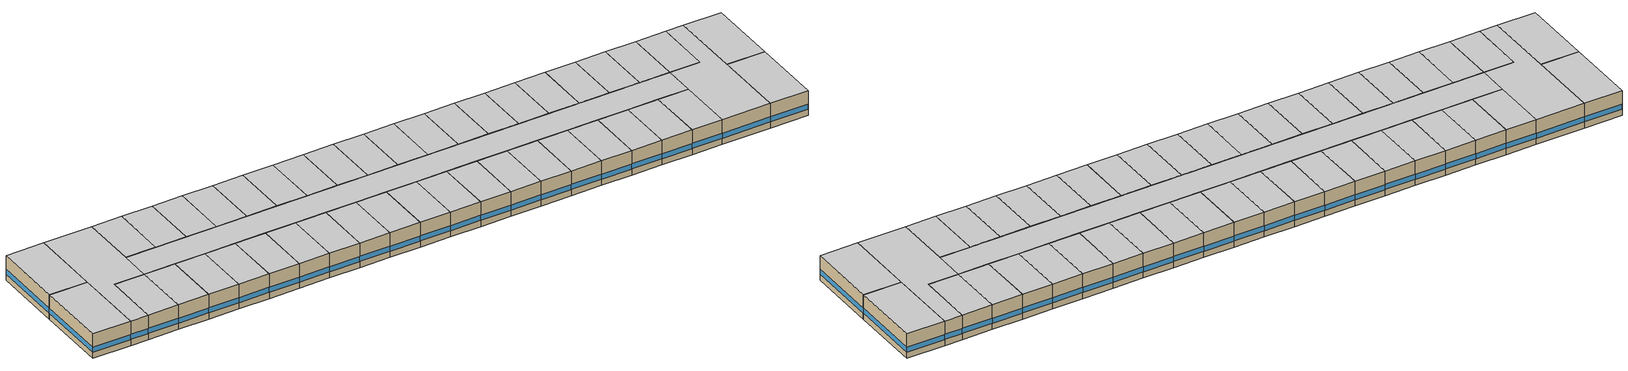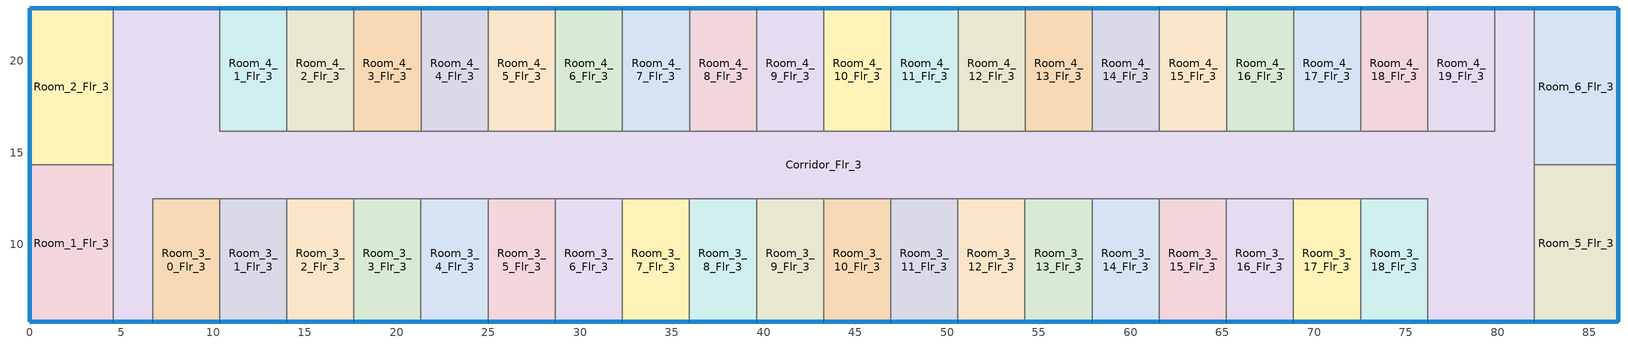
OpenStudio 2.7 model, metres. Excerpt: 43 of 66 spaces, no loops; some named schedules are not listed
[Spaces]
Room_6_Flr_3
 floor adiabatic (BTAP-Int-Wall): 86.56,22.86 86.56,14.33 81.99,14.33 81.99,22.86 z7.01
 wall outside: 86.56,14.33 86.56,22.86 81.99,22.86 z7.01:10.06
 wall to Corridor_Flr_3: 81.99,22.86 81.99,14.33 z7.01:10.06
 wall to Room_5_Flr_3: 81.99,14.33 86.56,14.33 z7.01:10.06
 window: 86.56,14.35 86.56,22.83 z7.77:8.38; 86.54,22.86 82.02,22.86 z7.77:8.39
 ceiling adiabatic (BTAP-Int-Wall): 86.56,14.33 86.56,22.86 81.99,22.86 81.99,14.33 z10.06
Room_1_Flr_3
 floor adiabatic (BTAP-Int-Wall): 4.57,14.33 4.57,5.79 0,5.79 0,14.33 z7.01
 wall outside: 0,14.33 0,5.79 4.57,5.79 z7.01:10.06
 wall to Corridor_Flr_3: 4.57,5.79 4.57,14.33 z7.01:10.06
 wall to Room_2_Flr_3: 4.57,14.33 0,14.33 z7.01:10.06
 window: 0.03,5.79 4.55,5.79 z7.77:8.39; 0,14.3 0,5.82 z7.77:8.38
 ceiling adiabatic (BTAP-Int-Wall): 4.57,5.79 4.57,14.33 0,14.33 0,5.79 z10.06
Corridor_Flr_3
 floor adiabatic (BTAP-Int-Wall): 76.2,16.15 76.2,12.5 10.36,12.5 10.36,16.15 z7.01; 81.99,22.86 81.99,5.79 76.2,5.79 76.2,16.15 79.86,16.15 79.86,22.86 z7.01; 10.36,22.86 10.36,12.5 6.71,12.5 6.71,5.79 4.57,5.79 4.57,22.86 z7.01
 wall outside: 81.99,22.86 79.86,22.86 / 4.57,5.79 6.71,5.79 / 10.36,22.86 4.57,22.86 / 76.2,5.79 81.99,5.79 z7.01:10.06
 wall to Room_4_19_Flr_3: 79.86,22.86 79.86,16.15 76.2,16.15 z7.01:10.06
 wall to Room_3_0_Flr_3: 6.71,5.79 6.71,12.5 10.36,12.5 z7.01:10.06
 wall to Room_2_Flr_3: 4.57,22.86 4.57,14.33 z7.01:10.06
 wall to Room_3_18_Flr_3: 72.53,12.5 76.2,12.5 76.2,5.79 z7.01:10.06
 wall to Room_5_Flr_3: 81.99,5.79 81.99,14.33 z7.01:10.06
 wall to Room_4_1_Flr_3: 14.02,16.15 10.36,16.15 10.36,22.86 z7.01:10.06
 wall to Room_4_2_Flr_3: 17.68,16.15 14.02,16.15 z7.01:10.06
 wall to Room_3_17_Flr_3: 68.88,12.5 72.53,12.5 z7.01:10.06
 wall to Room_3_2_Flr_3: 14.02,12.5 17.68,12.5 z7.01:10.06
 wall to Room_3_8_Flr_3: 35.96,12.5 39.62,12.5 z7.01:10.06
 wall to Room_3_9_Flr_3: 39.62,12.5 43.28,12.5 z7.01:10.06
 wall to Room_3_3_Flr_3: 17.68,12.5 21.33,12.5 z7.01:10.06
 wall to Room_3_7_Flr_3: 32.3,12.5 35.96,12.5 z7.01:10.06
 wall to Room_3_4_Flr_3: 21.33,12.5 24.99,12.5 z7.01:10.06
 wall to Room_3_1_Flr_3: 10.36,12.5 14.02,12.5 z7.01:10.06
 wall to Room_3_6_Flr_3: 28.65,12.5 32.3,12.5 z7.01:10.06
 wall to Room_3_5_Flr_3: 24.99,12.5 28.65,12.5 z7.01:10.06
 wall to Room_3_14_Flr_3: 57.9,12.5 61.56,12.5 z7.01:10.06
 wall to Room_3_13_Flr_3: 54.25,12.5 57.9,12.5 z7.01:10.06
 wall to Room_3_15_Flr_3: 61.56,12.5 65.22,12.5 z7.01:10.06
 wall to Room_3_11_Flr_3: 46.93,12.5 50.59,12.5 z7.01:10.06
 wall to Room_3_10_Flr_3: 43.28,12.5 46.93,12.5 z7.01:10.06
 wall to Room_3_12_Flr_3: 50.59,12.5 54.25,12.5 z7.01:10.06
 wall to Room_3_16_Flr_3: 65.22,12.5 68.88,12.5 z7.01:10.06
 wall to Room_4_3_Flr_3: 21.34,16.15 17.68,16.15 z7.01:10.06
 wall to Room_4_4_Flr_3: 25,16.15 21.34,16.15 z7.01:10.06
 wall to Room_4_6_Flr_3: 32.31,16.15 28.65,16.15 z7.01:10.06
 wall to Room_4_10_Flr_3: 46.94,16.15 43.28,16.15 z7.01:10.06
 wall to Room_4_7_Flr_3: 35.97,16.15 32.31,16.15 z7.01:10.06
 wall to Room_4_9_Flr_3: 43.28,16.15 39.63,16.15 z7.01:10.06
 wall to Room_4_8_Flr_3: 39.63,16.15 35.97,16.15 z7.01:10.06
 wall to Room_4_11_Flr_3: 50.6,16.15 46.94,16.15 z7.01:10.06
 wall to Room_4_5_Flr_3: 28.65,16.15 25,16.15 z7.01:10.06
 wall to Room_4_14_Flr_3: 61.58,16.15 57.92,16.15 z7.01:10.06
 wall to Room_4_16_Flr_3: 68.89,16.15 65.23,16.15 z7.01:10.06
 wall to Room_4_17_Flr_3: 72.55,16.15 68.89,16.15 z7.01:10.06
 wall to Room_4_13_Flr_3: 57.92,16.15 54.26,16.15 z7.01:10.06
 wall to Room_4_18_Flr_3: 76.2,16.15 72.55,16.15 z7.01:10.06
 wall to Room_4_12_Flr_3: 54.26,16.15 50.6,16.15 z7.01:10.06
 wall to Room_4_15_Flr_3: 65.23,16.15 61.58,16.15 z7.01:10.06
 window: 10.34,22.86 4.6,22.86 / 76.23,5.79 81.97,5.79 z7.77:8.38; 4.6,5.79 6.68,5.79 / 81.97,22.86 79.88,22.86 z7.77:8.39
 ceiling adiabatic (BTAP-Int-Wall): 81.99,5.79 81.99,22.86 79.86,22.86 79.86,16.15 76.2,16.15 76.2,5.79 z10.06; 6.71,5.79 6.71,12.5 10.36,12.5 10.36,22.86 4.57,22.86 4.57,5.79 z10.06; 76.2,12.5 76.2,16.15 10.36,16.15 10.36,12.5 z10.06
Room_2_Flr_3
 floor adiabatic (BTAP-Int-Wall): 4.57,22.86 4.57,14.33 0,14.33 0,22.86 z7.01
 wall outside: 4.57,22.86 0,22.86 0,14.33 z7.01:10.06
 window: 4.55,22.86 0.03,22.86 z7.77:8.39; 0,22.83 0,14.35 z7.77:8.38
 ceiling adiabatic (BTAP-Int-Wall): 4.57,14.33 4.57,22.86 0,22.86 0,14.33 z10.06
Room_4_1_Flr_3
 floor adiabatic (BTAP-Int-Wall): 14.02,22.86 14.02,16.15 10.36,16.15 10.36,22.86 z7.01
 wall outside: 14.02,22.86 10.36,22.86 z7.01:10.06
 wall to Room_4_2_Flr_3: 14.02,16.15 14.02,22.86 z7.01:10.06
 window: 14,22.86 10.39,22.86 z7.77:8.39
 ceiling adiabatic (BTAP-Int-Wall): 14.02,16.15 14.02,22.86 10.36,22.86 10.36,16.15 z10.06
Room_5_Flr_3
 floor adiabatic (BTAP-Int-Wall): 86.56,14.33 86.56,5.79 81.99,5.79 81.99,14.33 z7.01
 wall outside: 81.99,5.79 86.56,5.79 86.56,14.33 z7.01:10.06
 window: 86.56,5.82 86.56,14.3 z7.77:8.38; 82.02,5.79 86.54,5.79 z7.77:8.39
 ceiling adiabatic (BTAP-Int-Wall): 86.56,5.79 86.56,14.33 81.99,14.33 81.99,5.79 z10.06
Room_3_0_Flr_3
 floor adiabatic (BTAP-Int-Wall): 10.36,12.5 10.36,5.79 6.71,5.79 6.71,12.5 z7.01
 wall outside: 6.71,5.79 10.36,5.79 z7.01:10.06
 wall to Room_3_1_Flr_3: 10.36,5.79 10.36,12.5 z7.01:10.06
 window: 6.73,5.79 10.34,5.79 z7.77:8.39
 ceiling adiabatic (BTAP-Int-Wall): 10.36,5.79 10.36,12.5 6.71,12.5 6.71,5.79 z10.06
Room_3_1_Flr_3
 floor adiabatic (BTAP-Int-Wall): 14.02,12.5 14.02,5.79 10.36,5.79 10.36,12.5 z7.01
 wall outside: 10.36,5.79 14.02,5.79 z7.01:10.06
 wall to Room_3_2_Flr_3: 14.02,5.79 14.02,12.5 z7.01:10.06
 window: 10.39,5.79 13.99,5.79 z7.77:8.39
 ceiling adiabatic (BTAP-Int-Wall): 14.02,5.79 14.02,12.5 10.36,12.5 10.36,5.79 z10.06
Room_3_2_Flr_3
 floor adiabatic (BTAP-Int-Wall): 17.68,12.5 17.68,5.79 14.02,5.79 14.02,12.5 z7.01
 wall outside: 14.02,5.79 17.68,5.79 z7.01:10.06
 wall to Room_3_3_Flr_3: 17.68,5.79 17.68,12.5 z7.01:10.06
 window: 14.05,5.79 17.65,5.79 z7.77:8.39
 ceiling adiabatic (BTAP-Int-Wall): 17.68,5.79 17.68,12.5 14.02,12.5 14.02,5.79 z10.06
Room_3_3_Flr_3
 floor adiabatic (BTAP-Int-Wall): 21.33,12.5 21.33,5.79 17.68,5.79 17.68,12.5 z7.01
 wall outside: 17.68,5.79 21.33,5.79 z7.01:10.06
 wall to Room_3_4_Flr_3: 21.33,5.79 21.33,12.5 z7.01:10.06
 window: 17.7,5.79 21.31,5.79 z7.77:8.39
 ceiling adiabatic (BTAP-Int-Wall): 21.33,5.79 21.33,12.5 17.68,12.5 17.68,5.79 z10.06
Room_3_4_Flr_3
 floor adiabatic (BTAP-Int-Wall): 24.99,12.5 24.99,5.79 21.33,5.79 21.33,12.5 z7.01
 wall outside: 21.33,5.79 24.99,5.79 z7.01:10.06
 wall to Room_3_5_Flr_3: 24.99,5.79 24.99,12.5 z7.01:10.06
 window: 21.36,5.79 24.97,5.79 z7.77:8.39
 ceiling adiabatic (BTAP-Int-Wall): 24.99,5.79 24.99,12.5 21.33,12.5 21.33,5.79 z10.06
Room_3_5_Flr_3
 floor adiabatic (BTAP-Int-Wall): 28.65,12.5 28.65,5.79 24.99,5.79 24.99,12.5 z7.01
 wall outside: 24.99,5.79 28.65,5.79 z7.01:10.06
 wall to Room_3_6_Flr_3: 28.65,5.79 28.65,12.5 z7.01:10.06
 window: 25.02,5.79 28.62,5.79 z7.77:8.39
 ceiling adiabatic (BTAP-Int-Wall): 28.65,5.79 28.65,12.5 24.99,12.5 24.99,5.79 z10.06
Room_3_6_Flr_3
 floor adiabatic (BTAP-Int-Wall): 32.3,12.5 32.3,5.79 28.65,5.79 28.65,12.5 z7.01
 wall outside: 28.65,5.79 32.3,5.79 z7.01:10.06
 wall to Room_3_7_Flr_3: 32.3,5.79 32.3,12.5 z7.01:10.06
 window: 28.67,5.79 32.28,5.79 z7.77:8.39
 ceiling adiabatic (BTAP-Int-Wall): 32.3,5.79 32.3,12.5 28.65,12.5 28.65,5.79 z10.06
Room_3_7_Flr_3
 floor adiabatic (BTAP-Int-Wall): 35.96,12.5 35.96,5.79 32.3,5.79 32.3,12.5 z7.01
 wall outside: 32.3,5.79 35.96,5.79 z7.01:10.06
 wall to Room_3_8_Flr_3: 35.96,5.79 35.96,12.5 z7.01:10.06
 window: 32.33,5.79 35.94,5.79 z7.77:8.39
 ceiling adiabatic (BTAP-Int-Wall): 35.96,5.79 35.96,12.5 32.3,12.5 32.3,5.79 z10.06
Room_3_8_Flr_3
 floor adiabatic (BTAP-Int-Wall): 39.62,12.5 39.62,5.79 35.96,5.79 35.96,12.5 z7.01
 wall outside: 35.96,5.79 39.62,5.79 z7.01:10.06
 wall to Room_3_9_Flr_3: 39.62,5.79 39.62,12.5 z7.01:10.06
 window: 35.99,5.79 39.59,5.79 z7.77:8.39
 ceiling adiabatic (BTAP-Int-Wall): 39.62,5.79 39.62,12.5 35.96,12.5 35.96,5.79 z10.06
Room_3_9_Flr_3
 floor adiabatic (BTAP-Int-Wall): 43.28,12.5 43.28,5.79 39.62,5.79 39.62,12.5 z7.01
 wall outside: 39.62,5.79 43.28,5.79 z7.01:10.06
 wall to Room_3_10_Flr_3: 43.28,5.79 43.28,12.5 z7.01:10.06
 window: 39.64,5.79 43.25,5.79 z7.77:8.39
 ceiling adiabatic (BTAP-Int-Wall): 43.28,5.79 43.28,12.5 39.62,12.5 39.62,5.79 z10.06
Room_3_10_Flr_3
 floor adiabatic (BTAP-Int-Wall): 46.93,12.5 46.93,5.79 43.28,5.79 43.28,12.5 z7.01
 wall outside: 43.28,5.79 46.93,5.79 z7.01:10.06
 wall to Room_3_11_Flr_3: 46.93,5.79 46.93,12.5 z7.01:10.06
 window: 43.3,5.79 46.91,5.79 z7.77:8.39
 ceiling adiabatic (BTAP-Int-Wall): 46.93,5.79 46.93,12.5 43.28,12.5 43.28,5.79 z10.06
Room_3_11_Flr_3
 floor adiabatic (BTAP-Int-Wall): 50.59,12.5 50.59,5.79 46.93,5.79 46.93,12.5 z7.01
 wall outside: 46.93,5.79 50.59,5.79 z7.01:10.06
 wall to Room_3_12_Flr_3: 50.59,5.79 50.59,12.5 z7.01:10.06
 window: 46.96,5.79 50.56,5.79 z7.77:8.39
 ceiling adiabatic (BTAP-Int-Wall): 50.59,5.79 50.59,12.5 46.93,12.5 46.93,5.79 z10.06
Room_3_12_Flr_3
 floor adiabatic (BTAP-Int-Wall): 54.25,12.5 54.25,5.79 50.59,5.79 50.59,12.5 z7.01
 wall outside: 50.59,5.79 54.25,5.79 z7.01:10.06
 wall to Room_3_13_Flr_3: 54.25,5.79 54.25,12.5 z7.01:10.06
 window: 50.62,5.79 54.22,5.79 z7.77:8.39
 ceiling adiabatic (BTAP-Int-Wall): 54.25,5.79 54.25,12.5 50.59,12.5 50.59,5.79 z10.06
Room_3_13_Flr_3
 floor adiabatic (BTAP-Int-Wall): 57.9,12.5 57.9,5.79 54.25,5.79 54.25,12.5 z7.01
 wall outside: 54.25,5.79 57.9,5.79 z7.01:10.06
 wall to Room_3_14_Flr_3: 57.9,5.79 57.9,12.5 z7.01:10.06
 window: 54.27,5.79 57.88,5.79 z7.77:8.39
 ceiling adiabatic (BTAP-Int-Wall): 57.9,5.79 57.9,12.5 54.25,12.5 54.25,5.79 z10.06
Room_3_14_Flr_3
 floor adiabatic (BTAP-Int-Wall): 61.56,12.5 61.56,5.79 57.9,5.79 57.9,12.5 z7.01
 wall outside: 57.9,5.79 61.56,5.79 z7.01:10.06
 wall to Room_3_15_Flr_3: 61.56,5.79 61.56,12.5 z7.01:10.06
 window: 57.93,5.79 61.54,5.79 z7.77:8.39
 ceiling adiabatic (BTAP-Int-Wall): 61.56,5.79 61.56,12.5 57.9,12.5 57.9,5.79 z10.06
Room_3_15_Flr_3
 floor adiabatic (BTAP-Int-Wall): 65.22,12.5 65.22,5.79 61.56,5.79 61.56,12.5 z7.01
 wall outside: 61.56,5.79 65.22,5.79 z7.01:10.06
 wall to Room_3_16_Flr_3: 65.22,5.79 65.22,12.5 z7.01:10.06
 window: 61.59,5.79 65.19,5.79 z7.77:8.39
 ceiling adiabatic (BTAP-Int-Wall): 65.22,5.79 65.22,12.5 61.56,12.5 61.56,5.79 z10.06
Room_3_16_Flr_3
 floor adiabatic (BTAP-Int-Wall): 68.88,12.5 68.88,5.79 65.22,5.79 65.22,12.5 z7.01
 wall outside: 65.22,5.79 68.88,5.79 z7.01:10.06
 wall to Room_3_17_Flr_3: 68.88,5.79 68.88,12.5 z7.01:10.06
 window: 65.24,5.79 68.85,5.79 z7.77:8.39
 ceiling adiabatic (BTAP-Int-Wall): 68.88,5.79 68.88,12.5 65.22,12.5 65.22,5.79 z10.06
Room_3_17_Flr_3
 floor adiabatic (BTAP-Int-Wall): 72.53,12.5 72.53,5.79 68.88,5.79 68.88,12.5 z7.01
 wall outside: 68.88,5.79 72.53,5.79 z7.01:10.06
 wall to Room_3_18_Flr_3: 72.53,5.79 72.53,12.5 z7.01:10.06
 window: 68.9,5.79 72.51,5.79 z7.77:8.39
 ceiling adiabatic (BTAP-Int-Wall): 72.53,5.79 72.53,12.5 68.88,12.5 68.88,5.79 z10.06
Room_3_18_Flr_3
 floor adiabatic (BTAP-Int-Wall): 76.2,12.5 76.2,5.79 72.53,5.79 72.53,12.5 z7.01
 wall outside: 72.53,5.79 76.2,5.79 z7.01:10.06
 window: 72.56,5.79 76.17,5.79 z7.77:8.39
 ceiling adiabatic (BTAP-Int-Wall): 76.2,5.79 76.2,12.5 72.53,12.5 72.53,5.79 z10.06
Room_4_2_Flr_3
 floor adiabatic (BTAP-Int-Wall): 17.68,22.86 17.68,16.15 14.02,16.15 14.02,22.86 z7.01
 wall outside: 17.68,22.86 14.02,22.86 z7.01:10.06
 wall to Room_4_3_Flr_3: 17.68,16.15 17.68,22.86 z7.01:10.06
 window: 17.65,22.86 14.05,22.86 z7.77:8.39
 ceiling adiabatic (BTAP-Int-Wall): 17.68,16.15 17.68,22.86 14.02,22.86 14.02,16.15 z10.06
Room_4_3_Flr_3
 floor adiabatic (BTAP-Int-Wall): 21.34,22.86 21.34,16.15 17.68,16.15 17.68,22.86 z7.01
 wall outside: 21.34,22.86 17.68,22.86 z7.01:10.06
 wall to Room_4_4_Flr_3: 21.34,16.15 21.34,22.86 z7.01:10.06
 window: 21.31,22.86 17.7,22.86 z7.77:8.39
 ceiling adiabatic (BTAP-Int-Wall): 21.34,16.15 21.34,22.86 17.68,22.86 17.68,16.15 z10.06
Room_4_4_Flr_3
 floor adiabatic (BTAP-Int-Wall): 25,22.86 25,16.15 21.34,16.15 21.34,22.86 z7.01
 wall outside: 25,22.86 21.34,22.86 z7.01:10.06
 wall to Room_4_5_Flr_3: 25,16.15 25,22.86 z7.01:10.06
 window: 24.97,22.86 21.36,22.86 z7.77:8.39
 ceiling adiabatic (BTAP-Int-Wall): 25,16.15 25,22.86 21.34,22.86 21.34,16.15 z10.06
Room_4_5_Flr_3
 floor adiabatic (BTAP-Int-Wall): 28.65,22.86 28.65,16.15 24.99,16.15 24.99,22.86 z7.01
 wall outside: 28.65,22.86 24.99,22.86 z7.01:10.06
 wall to Room_4_6_Flr_3: 28.65,16.15 28.65,22.86 z7.01:10.06
 window: 28.63,22.86 25.02,22.86 z7.77:8.39
 ceiling adiabatic (BTAP-Int-Wall): 28.65,16.15 28.65,22.86 24.99,22.86 24.99,16.15 z10.06
Room_4_6_Flr_3
 floor adiabatic (BTAP-Int-Wall): 32.31,22.86 32.31,16.15 28.65,16.15 28.65,22.86 z7.01
 wall outside: 32.31,22.86 28.65,22.86 z7.01:10.06
 wall to Room_4_7_Flr_3: 32.31,16.15 32.31,22.86 z7.01:10.06
 window: 32.29,22.86 28.68,22.86 z7.77:8.39
 ceiling adiabatic (BTAP-Int-Wall): 32.31,16.15 32.31,22.86 28.65,22.86 28.65,16.15 z10.06
Room_4_7_Flr_3
 floor adiabatic (BTAP-Int-Wall): 35.97,22.86 35.97,16.15 32.31,16.15 32.31,22.86 z7.01
 wall outside: 35.97,22.86 32.31,22.86 z7.01:10.06
 wall to Room_4_8_Flr_3: 35.97,16.15 35.97,22.86 z7.01:10.06
 window: 35.94,22.86 32.34,22.86 z7.77:8.39
 ceiling adiabatic (BTAP-Int-Wall): 35.97,16.15 35.97,22.86 32.31,22.86 32.31,16.15 z10.06
Room_4_8_Flr_3
 floor adiabatic (BTAP-Int-Wall): 39.63,22.86 39.63,16.15 35.97,16.15 35.97,22.86 z7.01
 wall outside: 39.63,22.86 35.97,22.86 z7.01:10.06
 wall to Room_4_9_Flr_3: 39.63,16.15 39.63,22.86 z7.01:10.06
 window: 39.6,22.86 35.99,22.86 z7.77:8.39
 ceiling adiabatic (BTAP-Int-Wall): 39.63,16.15 39.63,22.86 35.97,22.86 35.97,16.15 z10.06
Room_4_9_Flr_3
 floor adiabatic (BTAP-Int-Wall): 43.28,22.86 43.28,16.15 39.63,16.15 39.63,22.86 z7.01
 wall outside: 43.28,22.86 39.63,22.86 z7.01:10.06
 wall to Room_4_10_Flr_3: 43.28,16.15 43.28,22.86 z7.01:10.06
 window: 43.26,22.86 39.65,22.86 z7.77:8.39
 ceiling adiabatic (BTAP-Int-Wall): 43.28,16.15 43.28,22.86 39.63,22.86 39.63,16.15 z10.06
Room_4_10_Flr_3
 floor adiabatic (BTAP-Int-Wall): 46.94,22.86 46.94,16.15 43.28,16.15 43.28,22.86 z7.01
 wall outside: 46.94,22.86 43.28,22.86 z7.01:10.06
 wall to Room_4_11_Flr_3: 46.94,16.15 46.94,22.86 z7.01:10.06
 window: 46.92,22.86 43.31,22.86 z7.77:8.39
 ceiling adiabatic (BTAP-Int-Wall): 46.94,16.15 46.94,22.86 43.28,22.86 43.28,16.15 z10.06
Room_4_11_Flr_3
 floor adiabatic (BTAP-Int-Wall): 50.6,22.86 50.6,16.15 46.94,16.15 46.94,22.86 z7.01
 wall outside: 50.6,22.86 46.94,22.86 z7.01:10.06
 wall to Room_4_12_Flr_3: 50.6,16.15 50.6,22.86 z7.01:10.06
 window: 50.58,22.86 46.97,22.86 z7.77:8.39
 ceiling adiabatic (BTAP-Int-Wall): 50.6,16.15 50.6,22.86 46.94,22.86 46.94,16.15 z10.06
Room_4_12_Flr_3
 floor adiabatic (BTAP-Int-Wall): 54.26,22.86 54.26,16.15 50.6,16.15 50.6,22.86 z7.01
 wall outside: 54.26,22.86 50.6,22.86 z7.01:10.06
 wall to Room_4_13_Flr_3: 54.26,16.15 54.26,22.86 z7.01:10.06
 window: 54.23,22.86 50.63,22.86 z7.77:8.39
 ceiling adiabatic (BTAP-Int-Wall): 54.26,16.15 54.26,22.86 50.6,22.86 50.6,16.15 z10.06
Room_4_13_Flr_3
 floor adiabatic (BTAP-Int-Wall): 57.92,22.86 57.92,16.15 54.26,16.15 54.26,22.86 z7.01
 wall outside: 57.92,22.86 54.26,22.86 z7.01:10.06
 wall to Room_4_14_Flr_3: 57.92,16.15 57.92,22.86 z7.01:10.06
 window: 57.89,22.86 54.28,22.86 z7.77:8.39
 ceiling adiabatic (BTAP-Int-Wall): 57.92,16.15 57.92,22.86 54.26,22.86 54.26,16.15 z10.06
Room_4_14_Flr_3
 floor adiabatic (BTAP-Int-Wall): 61.58,22.86 61.58,16.15 57.92,16.15 57.92,22.86 z7.01
 wall outside: 61.58,22.86 57.92,22.86 z7.01:10.06
 wall to Room_4_15_Flr_3: 61.58,16.15 61.58,22.86 z7.01:10.06
 window: 61.55,22.86 57.94,22.86 z7.77:8.39
 ceiling adiabatic (BTAP-Int-Wall): 61.58,16.15 61.58,22.86 57.92,22.86 57.92,16.15 z10.06
Room_4_15_Flr_3
 floor adiabatic (BTAP-Int-Wall): 65.23,22.86 65.23,16.15 61.58,16.15 61.58,22.86 z7.01
 wall outside: 65.23,22.86 61.58,22.86 z7.01:10.06
 wall to Room_4_16_Flr_3: 65.23,16.15 65.23,22.86 z7.01:10.06
 window: 65.21,22.86 61.6,22.86 z7.77:8.39
 ceiling adiabatic (BTAP-Int-Wall): 65.23,16.15 65.23,22.86 61.58,22.86 61.58,16.15 z10.06
Room_4_16_Flr_3
 floor adiabatic (BTAP-Int-Wall): 68.89,22.86 68.89,16.15 65.23,16.15 65.23,22.86 z7.01
 wall outside: 68.89,22.86 65.23,22.86 z7.01:10.06
 wall to Room_4_17_Flr_3: 68.89,16.15 68.89,22.86 z7.01:10.06
 window: 68.87,22.86 65.26,22.86 z7.77:8.39
 ceiling adiabatic (BTAP-Int-Wall): 68.89,16.15 68.89,22.86 65.23,22.86 65.23,16.15 z10.06
Room_4_17_Flr_3
 floor adiabatic (BTAP-Int-Wall): 72.55,22.86 72.55,16.15 68.89,16.15 68.89,22.86 z7.01
 wall outside: 72.55,22.86 68.89,22.86 z7.01:10.06
 wall to Room_4_18_Flr_3: 72.55,16.15 72.55,22.86 z7.01:10.06
 window: 72.52,22.86 68.92,22.86 z7.77:8.39
 ceiling adiabatic (BTAP-Int-Wall): 72.55,16.15 72.55,22.86 68.89,22.86 68.89,16.15 z10.06
Room_4_18_Flr_3
 floor adiabatic (BTAP-Int-Wall): 76.2,22.86 76.2,16.15 72.55,16.15 72.55,22.86 z7.01
 wall outside: 76.2,22.86 72.55,22.86 z7.01:10.06
 wall to Room_4_19_Flr_3: 76.2,16.15 76.2,22.86 z7.01:10.06
 window: 76.17,22.86 72.57,22.86 z7.77:8.39
 ceiling adiabatic (BTAP-Int-Wall): 76.2,16.15 76.2,22.86 72.55,22.86 72.55,16.15 z10.06
Room_4_19_Flr_3
 floor adiabatic (BTAP-Int-Wall): 79.86,22.86 79.86,16.15 76.2,16.15 76.2,22.86 z7.01
 wall outside: 79.86,22.86 76.2,22.86 z7.01:10.06
 window: 79.83,22.86 76.23,22.86 z7.77:8.39
 ceiling adiabatic (BTAP-Int-Wall): 79.86,16.15 79.86,22.86 76.2,22.86 76.2,16.15 z10.06
[Site]
Kuujjuaq AP_QC_CAN: Latitude {deg}=58.1; Longitude {deg}=-68.417; Time Zone {hr}=-5; Elevation {m}=39.9; Terrain=City
[Building]
LargeHotel-CAN_QC_Kuujjuaq.AP.719060_CWEC2016.epw created: 2019-08-19 23:26:52 -0600: North Axis {deg}=0; Default Construction Set=BTAP-Mass at hdd = 8550.0; Standards Number of Stories=7; Standards Number of Above Ground Stories=6; Standards Building Type=NECB2011_LargeHotel
[Site:WaterMainsTemperature]
Calculation Method=Correlation; Annual Average Outdoor Air Temperature {C}=-3.825; Maximum Difference In Monthly Average Outdoor Air Temperatures {deltaC}=36
[Site:GroundTemperature:BuildingSurface]
19.527, 19.502, 19.536, 19.598, 20.002, 21.64, 22.225, 22.375, 21.449, 20.121, 19.802, 19.633
[SizingPeriod:DesignDay] Barometric Pressure {Pa}=100847; Sky Clearness=0; Rain Indicator=0; Snow Indicator=0; Day of Month=21; Daylight Saving Time Indicator=0; Humidity Indicating Type=Wetbulb; Dry-Bulb Temperature Range Modifier Type=DefaultMultipliers
Name | Maximum Dry-Bulb Temperature {C} | Daily Dry-Bulb Temperature Range {deltaC} | Humidity Indicating Conditions at Maximum Dry-Bulb | Wind Speed {m/s} | Wind Direction {deg} | Month | Day Type | Solar Model Indicator | ASHRAE Taub | ASHRAE Taud
Kuujjuaq AP Ann Htg 99.6% Condns DB | -36.2 | 0 | -36.2 | 2.2 | 220 | 1 | WinterDesignDay | ASHRAEClearSky
Kuujjuaq AP Ann Clg .4% Condns DB=>MWB | 24.1 | 10.3 | 16.2 | 4 | 210 | 7 | SummerDesignDay | ASHRAETau | 0.364 | 2.418
[Material:NoMass] Roughness=Smooth; Thermal Absorptance=0.9; Solar Absorptance=0.7
Name | Thermal Resistance {m2-K/W} | Visible Absorptance
Typical Carpet Pad; Typical Carpet Pad 1 | 0.21648 | 0.8
Typical Insulation 1 | 6.78179 | 0.7
Typical Insulation 2 | 5.19354 | 0.7
Typical Insulation 3 | 7.04224 | 0.7
Typical Carpet Pad 2 | 2.57255 | 0.8
Typical Carpet Pad 3; Typical Carpet Pad 4 | 4.69593 | 0.8
Typical Insulation 4 | 0.624982 | 0.7
Typical Insulation 5 | 0.625 | 0.7
[Material]
Name | Roughness | Thickness {m} | Conductivity {W/m-K} | Density {kg/m3} | Specific Heat {J/kg-K} | Thermal Absorptance | Solar Absorptance | Visible Absorptance
G05 25mm wood | MediumSmooth | 0.0254 | 0.15 | 608 | 1630 | 0.9 | 0.5 | 0.5
100mm Normalweight concrete floor 1 | MediumSmooth | 0.1016 | 2.31 | 2322 | 832
G01 13mm gypsum board 1 | Smooth | 0.0127 | 0.16 | 800 | 1090 | 0.9 | 0.7 | 0.5
4 in. Normalweight Concrete Floor 1 | MediumRough | 0.1016 | 2.31 | 2322 | 832 | 0.9 | 0.7 | 0.7
1IN Stucco 1 | Smooth | 0.0253 | 0.6918 | 1858 | 837 | 0.9 | 0.7 | 0.92
8IN CONCRETE HW RefBldg 1 | Rough | 0.2032 | 1.311 | 2240 | 836.8 | 0.9 | 0.7 | 0.7
1/2IN Gypsum 1 | Smooth | 0.0127 | 0.16 | 784.9 | 830 | 0.9 | 0.4 | 0.4
Metal Roof Surface 1; F08 Metal surface 1 | Smooth | 0.0008 | 45.28 | 7824 | 500 | 0.9 | 0.7 | 0.7
6 in. Normalweight Concrete Floor 1; 6 in. Normalweight Concrete Floor 2; 6 in. Normalweight Concrete Floor 3 | MediumRough | 0.1524 | 2.31 | 2322 | 832 | 0.9 | 0.7 | 0.7
[Construction]
BTAP-Int-Partition; BTAP-Int-Door: G05 25mm wood
BTAP-Int-Floor: 100mm Normalweight concrete floor 1, Typical Carpet Pad
BTAP-Int-Wall: G01 13mm gypsum board 1, G01 13mm gypsum board 1
BTAP-Int-Ceiling: Typical Carpet Pad, 100mm Normalweight concrete floor 1
BTAP-Int-Window: SimpleGlazing
BTAP-Ext-Floor-Mass:U-0.142: Typical Insulation 1, 4 in. Normalweight Concrete Floor 1, Typical Carpet Pad 1
BTAP-Ext-Wall-Mass:U-0.183: 1IN Stucco 1, 8IN CONCRETE HW RefBldg 1, Typical Insulation 2, 1/2IN Gypsum 1
BTAP-Ext-Roof-Metal:U-0.142: Metal Roof Surface 1, Typical Insulation 3
BTAP-Grnd-Floor-Mass:U-0.379: 6 in. Normalweight Concrete Floor 1, Typical Carpet Pad 2
BTAP-Grnd-Wall-Mass:U-0.21: 6 in. Normalweight Concrete Floor 2, Typical Carpet Pad 3
BTAP-Grnd-Roof-Mass:U-0.21: 6 in. Normalweight Concrete Floor 3, Typical Carpet Pad 4
BTAP-Ext-FixedWindow:U=0.160 SHGC=0.600; BTAP-Ext-GlassDoors:U=0.160 SHGC=0.600; BTAP-Ext-Skylights:U=0.160 SHGC=0.600; BTAP-Ext-DaylightDomes:U=0.160 SHGC=0.600; BTAP-Ext-DaylightDiffuser:U=0.160 SHGC=0.600: SimpleGlazing:U=0.160 SHGC=0.600
BTAP-Ext-Door:U-1.6: F08 Metal surface 1, Typical Insulation 4
BTAP-Ext-OverHeadDoor:U-1.6: Typical Insulation 5
[DefaultConstructionSet]
BTAP-Mass at hdd = 8550.0: Default Exterior Surface Constructions=BTAP-Mass at hdd = 8550.0; Default Interior Surface Constructions=Default Surface Constructions 2; Default Ground Contact Surface Constructions=BTAP-Mass at hdd = 8550.0 1; Default Exterior SubSurface Constructions=BTAP-Mass at hdd = 8550.0; Default Interior SubSurface Constructions=Default Sub Surface Constructions 2; Interior Partition Construction=BTAP-Int-Partition
[DefaultSurfaceConstructions]
Name | Floor Construction | Wall Construction | Roof Ceiling Construction
Default Surface Constructions 2 | BTAP-Int-Floor | BTAP-Int-Wall | BTAP-Int-Ceiling
BTAP-Mass at hdd = 8550.0 | BTAP-Ext-Floor-Mass:U-0.142 | BTAP-Ext-Wall-Mass:U-0.183 | BTAP-Ext-Roof-Metal:U-0.142
BTAP-Mass at hdd = 8550.0 1 | BTAP-Grnd-Floor-Mass:U-0.379 | BTAP-Grnd-Wall-Mass:U-0.21 | BTAP-Grnd-Roof-Mass:U-0.21
[DefaultSubSurfaceConstructions]
Name | Fixed Window Construction | Operable Window Construction | Door Construction | Glass Door Construction | Overhead Door Construction | Skylight Construction | Tubular Daylight Dome Construction | Tubular Daylight Diffuser Construction
Default Sub Surface Constructions 2 | BTAP-Int-Window | BTAP-Int-Window | BTAP-Int-Door
BTAP-Mass at hdd = 8550.0 | BTAP-Ext-FixedWindow:U=0.160 SHGC=0.600 | BTAP-Ext-FixedWindow:U=0.160 SHGC=0.600 | BTAP-Ext-Door:U-1.6 | BTAP-Ext-GlassDoors:U=0.160 SHGC=0.600 | BTAP-Ext-OverHeadDoor:U-1.6 | BTAP-Ext-Skylights:U=0.160 SHGC=0.600 | BTAP-Ext-DaylightDomes:U=0.160 SHGC=0.600 | BTAP-Ext-DaylightDiffuser:U=0.160 SHGC=0.600
[WindowMaterial:SimpleGlazingSystem] Solar Heat Gain Coefficient=0.6; Visible Transmittance=0.21
Name | U-Factor {W/m2-K}
SimpleGlazing | 2.2
SimpleGlazing:U=0.160 SHGC=0.600 | 1.6
[Space] Building Story=Building Story 3
Name | Space Type | Thermal Zone | Part of Total Floor Area
Corridor_Flr_3 | Space Function Corr. >= 2.4m wide-sch-E | Sp-Corridor_Flr_3 Sys-1 Flr-3 Sch-E HPlcmt-south ZN | Yes
Room_1_Flr_3 | Space Function Hotel/Motel - rooms | Sp-Room_1_Flr_3 Sys-1 Flr-3 Sch-F HPlcmt-west ZN | Yes
Room_6_Flr_3 | Space Function Hotel/Motel - rooms | Sp-Room_6_Flr_3 Sys-1 Flr-3 Sch-F HPlcmt-east ZN | Yes
Room_5_Flr_3 | Space Function Hotel/Motel - rooms | Sp-Room_5_Flr_3 Sys-1 Flr-3 Sch-F HPlcmt-east ZN | Yes
Room_4_1_Flr_3 | Space Function Hotel/Motel - rooms | Sp-Room_4_1_Flr_3 Sys-1 Flr-3 Sch-F HPlcmt-north ZN | Yes
Room_2_Flr_3 | Space Function Hotel/Motel - rooms | Sp-Room_2_Flr_3 Sys-1 Flr-3 Sch-F HPlcmt-west ZN | Yes
Room_3_0_Flr_3 | Space Function Hotel/Motel - rooms | Sp-Room_3_0_Flr_3 Sys-1 Flr-3 Sch-F HPlcmt-south ZN | Yes
Room_3_1_Flr_3 | Space Function Hotel/Motel - rooms | Sp-Room_3_1_Flr_3 Sys-1 Flr-3 Sch-F HPlcmt-south ZN
Room_3_2_Flr_3 | Space Function Hotel/Motel - rooms | Sp-Room_3_2_Flr_3 Sys-1 Flr-3 Sch-F HPlcmt-south ZN
Room_3_3_Flr_3 | Space Function Hotel/Motel - rooms | Sp-Room_3_3_Flr_3 Sys-1 Flr-3 Sch-F HPlcmt-south ZN
Room_3_4_Flr_3 | Space Function Hotel/Motel - rooms | Sp-Room_3_4_Flr_3 Sys-1 Flr-3 Sch-F HPlcmt-south ZN
Room_3_5_Flr_3 | Space Function Hotel/Motel - rooms | Sp-Room_3_5_Flr_3 Sys-1 Flr-3 Sch-F HPlcmt-south ZN
Room_3_6_Flr_3 | Space Function Hotel/Motel - rooms | Sp-Room_3_6_Flr_3 Sys-1 Flr-3 Sch-F HPlcmt-south ZN
Room_3_7_Flr_3 | Space Function Hotel/Motel - rooms | Sp-Room_3_7_Flr_3 Sys-1 Flr-3 Sch-F HPlcmt-south ZN
Room_3_8_Flr_3 | Space Function Hotel/Motel - rooms | Sp-Room_3_8_Flr_3 Sys-1 Flr-3 Sch-F HPlcmt-south ZN
Room_3_9_Flr_3 | Space Function Hotel/Motel - rooms | Sp-Room_3_9_Flr_3 Sys-1 Flr-3 Sch-F HPlcmt-south ZN
Room_3_10_Flr_3 | Space Function Hotel/Motel - rooms | Sp-Room_3_10_Flr_3 Sys-1 Flr-3 Sch-F HPlcmt-south ZN
Room_3_11_Flr_3 | Space Function Hotel/Motel - rooms | Sp-Room_3_11_Flr_3 Sys-1 Flr-3 Sch-F HPlcmt-south ZN
Room_3_12_Flr_3 | Space Function Hotel/Motel - rooms | Sp-Room_3_12_Flr_3 Sys-1 Flr-3 Sch-F HPlcmt-south ZN
Room_3_13_Flr_3 | Space Function Hotel/Motel - rooms | Sp-Room_3_13_Flr_3 Sys-1 Flr-3 Sch-F HPlcmt-south ZN
Room_3_14_Flr_3 | Space Function Hotel/Motel - rooms | Sp-Room_3_14_Flr_3 Sys-1 Flr-3 Sch-F HPlcmt-south ZN
Room_3_15_Flr_3 | Space Function Hotel/Motel - rooms | Sp-Room_3_15_Flr_3 Sys-1 Flr-3 Sch-F HPlcmt-south ZN
Room_3_16_Flr_3 | Space Function Hotel/Motel - rooms | Sp-Room_3_16_Flr_3 Sys-1 Flr-3 Sch-F HPlcmt-south ZN
Room_3_17_Flr_3 | Space Function Hotel/Motel - rooms | Sp-Room_3_17_Flr_3 Sys-1 Flr-3 Sch-F HPlcmt-south ZN
Room_3_18_Flr_3 | Space Function Hotel/Motel - rooms | Sp-Room_3_18_Flr_3 Sys-1 Flr-3 Sch-F HPlcmt-south ZN
Room_4_2_Flr_3 | Space Function Hotel/Motel - rooms | Sp-Room_4_2_Flr_3 Sys-1 Flr-3 Sch-F HPlcmt-north ZN
Room_4_3_Flr_3 | Space Function Hotel/Motel - rooms | Sp-Room_4_3_Flr_3 Sys-1 Flr-3 Sch-F HPlcmt-north ZN
Room_4_4_Flr_3 | Space Function Hotel/Motel - rooms | Sp-Room_4_4_Flr_3 Sys-1 Flr-3 Sch-F HPlcmt-north ZN
Room_4_5_Flr_3 | Space Function Hotel/Motel - rooms | Sp-Room_4_5_Flr_3 Sys-1 Flr-3 Sch-F HPlcmt-north ZN
Room_4_6_Flr_3 | Space Function Hotel/Motel - rooms | Sp-Room_4_6_Flr_3 Sys-1 Flr-3 Sch-F HPlcmt-north ZN
Room_4_7_Flr_3 | Space Function Hotel/Motel - rooms | Sp-Room_4_7_Flr_3 Sys-1 Flr-3 Sch-F HPlcmt-north ZN
Room_4_8_Flr_3 | Space Function Hotel/Motel - rooms | Sp-Room_4_8_Flr_3 Sys-1 Flr-3 Sch-F HPlcmt-north ZN
Room_4_9_Flr_3 | Space Function Hotel/Motel - rooms | Sp-Room_4_9_Flr_3 Sys-1 Flr-3 Sch-F HPlcmt-north ZN
Room_4_10_Flr_3 | Space Function Hotel/Motel - rooms | Sp-Room_4_10_Flr_3 Sys-1 Flr-3 Sch-F HPlcmt-north ZN
Room_4_11_Flr_3 | Space Function Hotel/Motel - rooms | Sp-Room_4_11_Flr_3 Sys-1 Flr-3 Sch-F HPlcmt-north ZN
Room_4_12_Flr_3 | Space Function Hotel/Motel - rooms | Sp-Room_4_12_Flr_3 Sys-1 Flr-3 Sch-F HPlcmt-north ZN
Room_4_13_Flr_3 | Space Function Hotel/Motel - rooms | Sp-Room_4_13_Flr_3 Sys-1 Flr-3 Sch-F HPlcmt-north ZN
Room_4_14_Flr_3 | Space Function Hotel/Motel - rooms | Sp-Room_4_14_Flr_3 Sys-1 Flr-3 Sch-F HPlcmt-north ZN
Room_4_15_Flr_3 | Space Function Hotel/Motel - rooms | Sp-Room_4_15_Flr_3 Sys-1 Flr-3 Sch-F HPlcmt-north ZN
Room_4_16_Flr_3 | Space Function Hotel/Motel - rooms | Sp-Room_4_16_Flr_3 Sys-1 Flr-3 Sch-F HPlcmt-north ZN
Room_4_17_Flr_3 | Space Function Hotel/Motel - rooms | Sp-Room_4_17_Flr_3 Sys-1 Flr-3 Sch-F HPlcmt-north ZN
Room_4_18_Flr_3 | Space Function Hotel/Motel - rooms | Sp-Room_4_18_Flr_3 Sys-1 Flr-3 Sch-F HPlcmt-north ZN
Room_4_19_Flr_3 | Space Function Hotel/Motel - rooms | Sp-Room_4_19_Flr_3 Sys-1 Flr-3 Sch-F HPlcmt-north ZN
[BuildingStory]
Building Story 3: Nominal Z Coordinate {m}=7.008
[SpaceType] Standards Building Type=Space Function
Name | Default Schedule Set | Design Specification Outdoor Air Object | Standards Space Type
Space Function Corr. >= 2.4m wide-sch-E | Space Function Corr. >= 2.4m wide-sch-E Schedule Set | Space Function Corr. >= 2.4m wide-sch-E Ventilation | Corr. >= 2.4m wide-sch-E
Space Function Hotel/Motel - rooms | Space Function Hotel/Motel - rooms Schedule Set | Space Function Hotel/Motel - rooms Ventilation | Hotel/Motel - rooms
[People:Definition] Number of People Calculation Method=People/Area; Fraction Radiant=0.3
Name | People per Space Floor Area {person/m2}
Space Function Corr. >= 2.4m wide-sch-E People Definition | 0.0100104
Space Function Hotel/Motel - rooms People Definition | 0.0400417
[People] Work Efficiency Schedule=Work Efficiency Schedule; Clothing Insulation Schedule=Clothing Schedule; Air Velocity Schedule=Air Velocity Schedule; Multiplier=1
Name | People Definition | Space or SpaceType
Space Function Corr. >= 2.4m wide-sch-E People | Space Function Corr. >= 2.4m wide-sch-E People Definition | Space Function Corr. >= 2.4m wide-sch-E
Space Function Hotel/Motel - rooms People | Space Function Hotel/Motel - rooms People Definition | Space Function Hotel/Motel - rooms
[Lights:Definition] Design Level Calculation Method=Watts/Area; Fraction Radiant=0.5; Fraction Visible=0.2
Name | Watts per Space Floor Area {W/m2}
Space Function Corr. >= 2.4m wide-sch-E Lights Definition | 7.09994
Space Function Hotel/Motel - rooms Lights Definition | 11.8999
[Lights] Fraction Replaceable=1
Name | Lights Definition | Space or SpaceType
Space Function Corr. >= 2.4m wide-sch-E Lights | Space Function Corr. >= 2.4m wide-sch-E Lights Definition | Space Function Corr. >= 2.4m wide-sch-E
Space Function Hotel/Motel - rooms Lights | Space Function Hotel/Motel - rooms Lights Definition | Space Function Hotel/Motel - rooms
[DesignSpecification:OutdoorAir] Outdoor Air Method=Sum; Outdoor Air Flow per Person {m3/s-person}=0; Outdoor Air Flow Rate {m3/s}=0; Outdoor Air Flow Air Changes per Hour {1/hr}=0
Name | Outdoor Air Flow per Floor Area {m3/s-m2}
Space Function Corr. >= 2.4m wide-sch-E Ventilation | 0.0003048
Space Function Hotel/Motel - rooms Ventilation | 0.0005588
[DefaultScheduleSet] People Activity Level Schedule=NECB-Activity; Infiltration Schedule=Always On
Name | Number of People Schedule | Lighting Schedule | Electric Equipment Schedule
Space Function Corr. >= 2.4m wide-sch-E Schedule Set | NECB-E-Occupancy | NECB-E-Lighting | NECB-E-Electric-Equipment
Space Function Hotel/Motel - rooms Schedule Set | NECB-F-Occupancy | NECB-F-Lighting | NECB-F-Electric-Equipment
[ThermostatSetpoint:DualSetpoint]
Name | Heating Setpoint Temperature Schedule | Cooling Setpoint Temperature Schedule
Space Function Corr. >= 2.4m wide-sch-E Thermostat 3 | NECB-E-Thermostat Setpoint-Heating | NECB-E-Thermostat Setpoint-Cooling
Space Function Hotel/Motel - rooms Thermostat 54; Space Function Hotel/Motel - rooms Thermostat 55; Space Function Hotel/Motel - rooms Thermostat 56; Space Function Hotel/Motel - rooms Thermostat 57; Space Function Hotel/Motel - rooms Thermostat 58; Space Function Hotel/Motel - rooms Thermostat 59; Space Function Hotel/Motel - rooms Thermostat 60; Space Function Hotel/Motel - rooms Thermostat 61; Space Function Hotel/Motel - rooms Thermostat 62; Space Function Hotel/Motel - rooms Thermostat 63; Space Function Hotel/Motel - rooms Thermostat 64; Space Function Hotel/Motel - rooms Thermostat 65; Space Function Hotel/Motel - rooms Thermostat 66; Space Function Hotel/Motel - rooms Thermostat 67; Space Function Hotel/Motel - rooms Thermostat 68; Space Function Hotel/Motel - rooms Thermostat 69; Space Function Hotel/Motel - rooms Thermostat 70; Space Function Hotel/Motel - rooms Thermostat 71; Space Function Hotel/Motel - rooms Thermostat 72; Space Function Hotel/Motel - rooms Thermostat 73; Space Function Hotel/Motel - rooms Thermostat 74; Space Function Hotel/Motel - rooms Thermostat 75; Space Function Hotel/Motel - rooms Thermostat 76; Space Function Hotel/Motel - rooms Thermostat 77; Space Function Hotel/Motel - rooms Thermostat 78; Space Function Hotel/Motel - rooms Thermostat 79; Space Function Hotel/Motel - rooms Thermostat 80; Space Function Hotel/Motel - rooms Thermostat 81; Space Function Hotel/Motel - rooms Thermostat 82; Space Function Hotel/Motel - rooms Thermostat 83; Space Function Hotel/Motel - rooms Thermostat 84; Space Function Hotel/Motel - rooms Thermostat 85; Space Function Hotel/Motel - rooms Thermostat 86; Space Function Hotel/Motel - rooms Thermostat 87; Space Function Hotel/Motel - rooms Thermostat 88; Space Function Hotel/Motel - rooms Thermostat 89; Space Function Hotel/Motel - rooms Thermostat 90; Space Function Hotel/Motel - rooms Thermostat 91; Space Function Hotel/Motel - rooms Thermostat 92; Space Function Hotel/Motel - rooms Thermostat 93; Space Function Hotel/Motel - rooms Thermostat 94; Space Function Hotel/Motel - rooms Thermostat 95 | NECB-F-Thermostat Setpoint-Heating | NECB-F-Thermostat Setpoint-Cooling
[ElectricEquipment:Definition]
Space Function Hotel/Motel - rooms Elec Equip Definition: Design Level Calculation Method=Watts/Area; Watts per Space Floor Area {W/m2}=2.49998; Fraction Radiant=0.5
[ElectricEquipment]
Space Function Hotel/Motel - rooms Elec Equip: Electric Equipment Definition=Space Function Hotel/Motel - rooms Elec Equip Definition; Space or SpaceType=Space Function Hotel/Motel - rooms
[SpaceInfiltration:DesignFlowRate] Schedule=Always On Discrete; Design Flow Rate Calculation Method=Flow/ExteriorArea; Flow per Exterior Surface Area {m3/s-m2}=0.00025; Constant Term Coefficient=0; Temperature Term Coefficient=0; Velocity Term Coefficient=0.224; Velocity Squared Term Coefficient=0
Name | Space or SpaceType
Corridor_Flr_3 Infiltration | Corridor_Flr_3
Room_1_Flr_3 Infiltration | Room_1_Flr_3
Room_2_Flr_3 Infiltration | Room_2_Flr_3
Room_3_0_Flr_3 Infiltration | Room_3_0_Flr_3
Room_3_10_Flr_3 Infiltration | Room_3_10_Flr_3
Room_3_11_Flr_3 Infiltration | Room_3_11_Flr_3
Room_3_12_Flr_3 Infiltration | Room_3_12_Flr_3
Room_3_13_Flr_3 Infiltration | Room_3_13_Flr_3
Room_3_14_Flr_3 Infiltration | Room_3_14_Flr_3
Room_3_15_Flr_3 Infiltration | Room_3_15_Flr_3
Room_3_16_Flr_3 Infiltration | Room_3_16_Flr_3
Room_3_17_Flr_3 Infiltration | Room_3_17_Flr_3
Room_3_18_Flr_3 Infiltration | Room_3_18_Flr_3
Room_3_1_Flr_3 Infiltration | Room_3_1_Flr_3
Room_3_2_Flr_3 Infiltration | Room_3_2_Flr_3
Room_3_3_Flr_3 Infiltration | Room_3_3_Flr_3
Room_3_4_Flr_3 Infiltration | Room_3_4_Flr_3
Room_3_5_Flr_3 Infiltration | Room_3_5_Flr_3
Room_3_6_Flr_3 Infiltration | Room_3_6_Flr_3
Room_3_7_Flr_3 Infiltration | Room_3_7_Flr_3
Room_3_8_Flr_3 Infiltration | Room_3_8_Flr_3
Room_3_9_Flr_3 Infiltration | Room_3_9_Flr_3
Room_4_10_Flr_3 Infiltration | Room_4_10_Flr_3
Room_4_11_Flr_3 Infiltration | Room_4_11_Flr_3
Room_4_12_Flr_3 Infiltration | Room_4_12_Flr_3
Room_4_13_Flr_3 Infiltration | Room_4_13_Flr_3
Room_4_14_Flr_3 Infiltration | Room_4_14_Flr_3
Room_4_15_Flr_3 Infiltration | Room_4_15_Flr_3
Room_4_16_Flr_3 Infiltration | Room_4_16_Flr_3
Room_4_17_Flr_3 Infiltration | Room_4_17_Flr_3
Room_4_18_Flr_3 Infiltration | Room_4_18_Flr_3
Room_4_19_Flr_3 Infiltration | Room_4_19_Flr_3
Room_4_1_Flr_3 Infiltration | Room_4_1_Flr_3
Room_4_2_Flr_3 Infiltration | Room_4_2_Flr_3
Room_4_3_Flr_3 Infiltration | Room_4_3_Flr_3
Room_4_4_Flr_3 Infiltration | Room_4_4_Flr_3
Room_4_5_Flr_3 Infiltration | Room_4_5_Flr_3
Room_4_6_Flr_3 Infiltration | Room_4_6_Flr_3
Room_4_7_Flr_3 Infiltration | Room_4_7_Flr_3
Room_4_8_Flr_3 Infiltration | Room_4_8_Flr_3
Room_4_9_Flr_3 Infiltration | Room_4_9_Flr_3
Room_5_Flr_3 Infiltration | Room_5_Flr_3
Room_6_Flr_3 Infiltration | Room_6_Flr_3
[ThermalZone] Multiplier=4; Use Ideal Air Loads=No
Name | Thermostat
Sp-Corridor_Flr_3 Sys-1 Flr-3 Sch-E HPlcmt-south ZN | Space Function Corr. >= 2.4m wide-sch-E Thermostat 3
Sp-Room_4_10_Flr_3 Sys-1 Flr-3 Sch-F HPlcmt-north ZN | Space Function Hotel/Motel - rooms Thermostat 54
Sp-Room_4_11_Flr_3 Sys-1 Flr-3 Sch-F HPlcmt-north ZN | Space Function Hotel/Motel - rooms Thermostat 55
Sp-Room_4_12_Flr_3 Sys-1 Flr-3 Sch-F HPlcmt-north ZN | Space Function Hotel/Motel - rooms Thermostat 56
Sp-Room_4_13_Flr_3 Sys-1 Flr-3 Sch-F HPlcmt-north ZN | Space Function Hotel/Motel - rooms Thermostat 57
Sp-Room_4_14_Flr_3 Sys-1 Flr-3 Sch-F HPlcmt-north ZN | Space Function Hotel/Motel - rooms Thermostat 58
Sp-Room_4_15_Flr_3 Sys-1 Flr-3 Sch-F HPlcmt-north ZN | Space Function Hotel/Motel - rooms Thermostat 59
Sp-Room_4_16_Flr_3 Sys-1 Flr-3 Sch-F HPlcmt-north ZN | Space Function Hotel/Motel - rooms Thermostat 60
Sp-Room_4_17_Flr_3 Sys-1 Flr-3 Sch-F HPlcmt-north ZN | Space Function Hotel/Motel - rooms Thermostat 61
Sp-Room_4_18_Flr_3 Sys-1 Flr-3 Sch-F HPlcmt-north ZN | Space Function Hotel/Motel - rooms Thermostat 62
Sp-Room_4_19_Flr_3 Sys-1 Flr-3 Sch-F HPlcmt-north ZN | Space Function Hotel/Motel - rooms Thermostat 63
Sp-Room_4_1_Flr_3 Sys-1 Flr-3 Sch-F HPlcmt-north ZN | Space Function Hotel/Motel - rooms Thermostat 64
Sp-Room_4_2_Flr_3 Sys-1 Flr-3 Sch-F HPlcmt-north ZN | Space Function Hotel/Motel - rooms Thermostat 65
Sp-Room_4_3_Flr_3 Sys-1 Flr-3 Sch-F HPlcmt-north ZN | Space Function Hotel/Motel - rooms Thermostat 66
Sp-Room_4_4_Flr_3 Sys-1 Flr-3 Sch-F HPlcmt-north ZN | Space Function Hotel/Motel - rooms Thermostat 67
Sp-Room_4_5_Flr_3 Sys-1 Flr-3 Sch-F HPlcmt-north ZN | Space Function Hotel/Motel - rooms Thermostat 68
Sp-Room_4_6_Flr_3 Sys-1 Flr-3 Sch-F HPlcmt-north ZN | Space Function Hotel/Motel - rooms Thermostat 69
Sp-Room_4_7_Flr_3 Sys-1 Flr-3 Sch-F HPlcmt-north ZN | Space Function Hotel/Motel - rooms Thermostat 70
Sp-Room_4_8_Flr_3 Sys-1 Flr-3 Sch-F HPlcmt-north ZN | Space Function Hotel/Motel - rooms Thermostat 71
Sp-Room_4_9_Flr_3 Sys-1 Flr-3 Sch-F HPlcmt-north ZN | Space Function Hotel/Motel - rooms Thermostat 72
Sp-Room_5_Flr_3 Sys-1 Flr-3 Sch-F HPlcmt-east ZN | Space Function Hotel/Motel - rooms Thermostat 73
Sp-Room_6_Flr_3 Sys-1 Flr-3 Sch-F HPlcmt-east ZN | Space Function Hotel/Motel - rooms Thermostat 74
Sp-Room_1_Flr_3 Sys-1 Flr-3 Sch-F HPlcmt-west ZN | Space Function Hotel/Motel - rooms Thermostat 75
Sp-Room_2_Flr_3 Sys-1 Flr-3 Sch-F HPlcmt-west ZN | Space Function Hotel/Motel - rooms Thermostat 76
Sp-Room_3_0_Flr_3 Sys-1 Flr-3 Sch-F HPlcmt-south ZN | Space Function Hotel/Motel - rooms Thermostat 77
Sp-Room_3_10_Flr_3 Sys-1 Flr-3 Sch-F HPlcmt-south ZN | Space Function Hotel/Motel - rooms Thermostat 78
Sp-Room_3_11_Flr_3 Sys-1 Flr-3 Sch-F HPlcmt-south ZN | Space Function Hotel/Motel - rooms Thermostat 79
Sp-Room_3_12_Flr_3 Sys-1 Flr-3 Sch-F HPlcmt-south ZN | Space Function Hotel/Motel - rooms Thermostat 80
Sp-Room_3_13_Flr_3 Sys-1 Flr-3 Sch-F HPlcmt-south ZN | Space Function Hotel/Motel - rooms Thermostat 81
Sp-Room_3_14_Flr_3 Sys-1 Flr-3 Sch-F HPlcmt-south ZN | Space Function Hotel/Motel - rooms Thermostat 82
Sp-Room_3_15_Flr_3 Sys-1 Flr-3 Sch-F HPlcmt-south ZN | Space Function Hotel/Motel - rooms Thermostat 83
Sp-Room_3_16_Flr_3 Sys-1 Flr-3 Sch-F HPlcmt-south ZN | Space Function Hotel/Motel - rooms Thermostat 84
Sp-Room_3_17_Flr_3 Sys-1 Flr-3 Sch-F HPlcmt-south ZN | Space Function Hotel/Motel - rooms Thermostat 85
Sp-Room_3_18_Flr_3 Sys-1 Flr-3 Sch-F HPlcmt-south ZN | Space Function Hotel/Motel - rooms Thermostat 86
Sp-Room_3_1_Flr_3 Sys-1 Flr-3 Sch-F HPlcmt-south ZN | Space Function Hotel/Motel - rooms Thermostat 87
Sp-Room_3_2_Flr_3 Sys-1 Flr-3 Sch-F HPlcmt-south ZN | Space Function Hotel/Motel - rooms Thermostat 88
Sp-Room_3_3_Flr_3 Sys-1 Flr-3 Sch-F HPlcmt-south ZN | Space Function Hotel/Motel - rooms Thermostat 89
Sp-Room_3_4_Flr_3 Sys-1 Flr-3 Sch-F HPlcmt-south ZN | Space Function Hotel/Motel - rooms Thermostat 90
Sp-Room_3_5_Flr_3 Sys-1 Flr-3 Sch-F HPlcmt-south ZN | Space Function Hotel/Motel - rooms Thermostat 91
Sp-Room_3_6_Flr_3 Sys-1 Flr-3 Sch-F HPlcmt-south ZN | Space Function Hotel/Motel - rooms Thermostat 92
Sp-Room_3_7_Flr_3 Sys-1 Flr-3 Sch-F HPlcmt-south ZN | Space Function Hotel/Motel - rooms Thermostat 93
Sp-Room_3_8_Flr_3 Sys-1 Flr-3 Sch-F HPlcmt-south ZN | Space Function Hotel/Motel - rooms Thermostat 94
Sp-Room_3_9_Flr_3 Sys-1 Flr-3 Sch-F HPlcmt-south ZN | Space Function Hotel/Motel - rooms Thermostat 95
[Schedule:Ruleset]
Work Efficiency Schedule: Default Day Schedule=Work Efficiency Schedule Default
NECB-E-Occupancy: Default Day Schedule=NECB-E-Occupancy Default
NECB-Activity: Default Day Schedule=NECB-Activity Default; Summer Design Day Schedule=NECB-Activity Summer Design Day; Winter Design Day Schedule=NECB-Activity Winter Design Day
NECB-E-Lighting: Default Day Schedule=NECB-E-Lighting Default
NECB-E-Electric-Equipment: Default Day Schedule=NECB-E-Electric-Equipment Default
Always On: Default Day Schedule=Always On Default
NECB-E-Thermostat Setpoint-Heating: Default Day Schedule=NECB-E-Thermostat Setpoint-Heating Default
NECB-E-Thermostat Setpoint-Cooling: Default Day Schedule=NECB-E-Thermostat Setpoint-Cooling Default
NECB-F-Occupancy: Default Day Schedule=NECB-F-Occupancy Default
NECB-F-Lighting: Default Day Schedule=NECB-F-Lighting Default
NECB-F-Electric-Equipment: Default Day Schedule=NECB-F-Electric-Equipment Default
NECB-F-Thermostat Setpoint-Heating: Default Day Schedule=NECB-F-Thermostat Setpoint-Heating Default
NECB-F-Thermostat Setpoint-Cooling: Default Day Schedule=NECB-F-Thermostat Setpoint-Cooling Default
[Schedule:Day]
NECB-F-Occupancy Default; NECB-F-Occupancy Default|Wkdy Day: 7, 0, 0.9, 8, 0, 0.7, 10, 0, 0.4, 16, 0, 0.2, 17, 0, 0.3, 20, 0, 0.5, 22, 0, 0.7, 23, 0, 0.8, 24, 0, 0.9
NECB-F-Occupancy Sat Day: 1, 0, 0.7, 7, 0, 0.9, 8, 0, 0.7, 10, 0, 0.5, 18, 0, 0.3, 19, 0, 0.5, 22, 0, 0.6, 24, 0, 0.7
NECB-F-Occupancy Sun|Hol Day: 1, 0, 0.8, 9, 0, 0.7, 12, 0, 0.5, 14, 0, 0.3, 17, 0, 0.2, 18, 0, 0.3, 20, 0, 0.4, 22, 0, 0.6, 24, 0, 0.8
NECB-F-Lighting Default; NECB-F-Lighting Default|Wkdy Day; NECB-F-Electric-Equipment Default; NECB-F-Electric-Equipment Default|Wkdy Day: 1, 0, 0.3, 3, 0, 0.2, 6, 0, 0.1, 7, 0, 0.2, 8, 0, 0.4, 9, 0, 0.5, 11, 0, 0.4, 12, 0, 0.3, 19, 0, 0.2, 20, 0, 0.6, 21, 0, 0.8, 22, 0, 0.9, 23, 0, 0.8, 24, 0, 0.6
NECB-F-Lighting Sat Day; NECB-F-Electric-Equipment Sat Day: 1, 0, 0.3, 3, 0, 0.2, 7, 0, 0.1, 9, 0, 0.3, 11, 0, 0.4, 12, 0, 0.3, 19, 0, 0.2, 20, 0, 0.6, 23, 0, 0.7, 24, 0, 0.6
NECB-F-Lighting Sun|Hol Day; NECB-F-Electric-Equipment Sun|Hol Day: 3, 0, 0.3, 7, 0, 0.2, 8, 0, 0.3, 10, 0, 0.4, 14, 0, 0.3, 19, 0, 0.2, 20, 0, 0.5, 21, 0, 0.7, 22, 0, 0.8, 23, 0, 0.6, 24, 0, 0.5
NECB-F-Thermostat Setpoint-Heating Default; NECB-F-Thermostat Setpoint-Heating Default|Wkdy Day; NECB-F-Thermostat Setpoint-Heating Sat Day; NECB-F-Thermostat Setpoint-Heating Sun|Hol Day: 1, 0, 22, 7, 0, 18, 8, 0, 20, 24, 0, 22
NECB-F-Thermostat Setpoint-Cooling Default; NECB-F-Thermostat Setpoint-Cooling Default|Wkdy Day; NECB-F-Thermostat Setpoint-Cooling Sat Day; NECB-F-Thermostat Setpoint-Cooling Sun|Hol Day: 24, 0, 24
[Schedule:Rule] Date Specification Type=DateRange; Start Month=1; Start Day=1; End Month=12; End Day=31
Name | Schedule Ruleset | Rule Order | Day Schedule | Apply Monday | Apply Tuesday | Apply Wednesday | Apply Thursday | Apply Friday | Apply Saturday | Apply Sunday
Schedule Rule 62 | NECB-F-Occupancy | 2 | NECB-F-Occupancy Default|Wkdy Day | Yes | Yes | Yes | Yes | Yes
Schedule Rule 63 | NECB-F-Occupancy | 1 | NECB-F-Occupancy Sat Day |  |  |  |  |  | Yes
Schedule Rule 64 | NECB-F-Occupancy | 0 | NECB-F-Occupancy Sun|Hol Day |  |  |  |  |  |  | Yes
Schedule Rule 65 | NECB-F-Lighting | 2 | NECB-F-Lighting Default|Wkdy Day | Yes | Yes | Yes | Yes | Yes
Schedule Rule 66 | NECB-F-Lighting | 1 | NECB-F-Lighting Sat Day |  |  |  |  |  | Yes
Schedule Rule 67 | NECB-F-Lighting | 0 | NECB-F-Lighting Sun|Hol Day |  |  |  |  |  |  | Yes
Schedule Rule 68 | NECB-F-Electric-Equipment | 2 | NECB-F-Electric-Equipment Default|Wkdy Day | Yes | Yes | Yes | Yes | Yes
Schedule Rule 69 | NECB-F-Electric-Equipment | 1 | NECB-F-Electric-Equipment Sat Day |  |  |  |  |  | Yes
Schedule Rule 70 | NECB-F-Electric-Equipment | 0 | NECB-F-Electric-Equipment Sun|Hol Day |  |  |  |  |  |  | Yes
Schedule Rule 71 | NECB-F-Thermostat Setpoint-Heating | 2 | NECB-F-Thermostat Setpoint-Heating Default|Wkdy Day | Yes | Yes | Yes | Yes | Yes
Schedule Rule 72 | NECB-F-Thermostat Setpoint-Heating | 1 | NECB-F-Thermostat Setpoint-Heating Sat Day |  |  |  |  |  | Yes
Schedule Rule 73 | NECB-F-Thermostat Setpoint-Heating | 0 | NECB-F-Thermostat Setpoint-Heating Sun|Hol Day |  |  |  |  |  |  | Yes
Schedule Rule 74 | NECB-F-Thermostat Setpoint-Cooling | 2 | NECB-F-Thermostat Setpoint-Cooling Default|Wkdy Day | Yes | Yes | Yes | Yes | Yes
Schedule Rule 75 | NECB-F-Thermostat Setpoint-Cooling | 1 | NECB-F-Thermostat Setpoint-Cooling Sat Day |  |  |  |  |  | Yes
Schedule Rule 76 | NECB-F-Thermostat Setpoint-Cooling | 0 | NECB-F-Thermostat Setpoint-Cooling Sun|Hol Day |  |  |  |  |  |  | Yes
[Schedule:Constant]
Always On Discrete: Value=1
